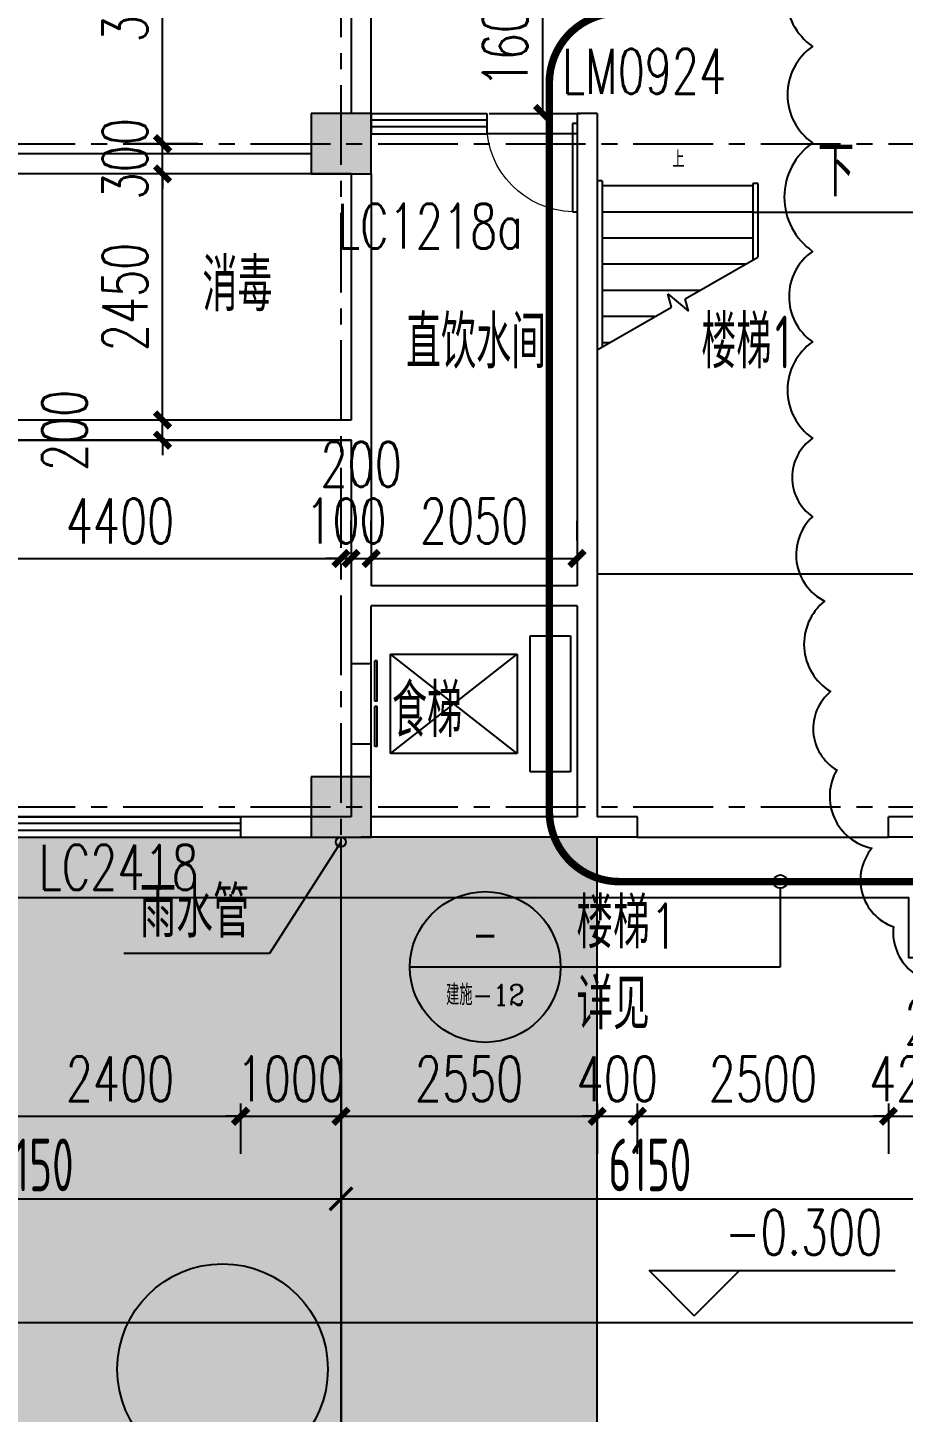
# Model space of a CAD drawing. Header units: millimetres. Extents: x -1048436 to -185795, y -983427 to 400387.
# Drawn here: x -726333 to -717615, y -511119 to -497339 of the extents above; entities that cross this region are included whole.
import ezdxf
from ezdxf.enums import TextEntityAlignment as Align

# ---------------------------------------------------------------- set-up
doc = ezdxf.new("R2010")
doc.units = ezdxf.units.MM
doc.header["$LTSCALE"] = 500
doc.linetypes.add('DASH', pattern=[0.35, 0.25, -0.1])
doc.linetypes.add('一层轴网$0$CENTER', pattern=[50.8, 31.75, -6.35, 6.35, -6.35])
for name, color, linetype in [('A绿-1', 94, 'Continuous'), ('COLUMN', 254, 'Continuous'), ('DIM_IDEN', 3, 'Continuous'), ('DIM_LEAD', 3, 'Continuous'), ('DIM_SYMB', 3, 'Continuous'), ('EVTR', 2, 'Continuous'), ('P-CONS-FENC', 7, 'Continuous'), ('PUB_DIM', 3, 'Continuous'), ('PUB_HATCH', 8, 'Continuous'), ('PUB_TEXT', 7, 'Continuous'), ('STAIR', 2, 'Continuous'), ('WINDOW', 4, 'Continuous'), ('WINDOW_TEXT', 7, 'Continuous'), ('一层轴网$0$建-符号', 150, 'Continuous'), ('一层轴网$0$建-轴线', 1, '一层轴网$0$CENTER'), ('室外道路', 44, 'Continuous'), ('建-墙', 254, 'Continuous'), ('建-屋面-排水沟落水口', 175, 'Continuous'), ('建-文字', 4, 'Continuous'), ('建-符号', 13, 'Continuous'), ('建-符号-箭头', 13, 'Continuous'), ('建-符号-门编号', 13, 'Continuous'), ('建-门扇', 32, 'Continuous'), ('景-平面-绿化填充', 56, 'Continuous'), ('景-软景-乔木', 85, 'Continuous')]:
    doc.layers.add(name, color=color, linetype=linetype)
doc.layers.add('建-非打-01', color=6, linetype='Continuous', plot=False)
doc.styles.add('_TCH_DIM', font='SIMPLEX', dxfattribs={"bigfont": 'GBCBIG'})
doc.styles.add('_TCH_DIM_T3', font='SIMPLEX', dxfattribs={"width": 0.705882, "bigfont": 'GBCBIG'})
doc.styles.add('_TCH_LABEL', font='COMPLEX', dxfattribs={"bigfont": 'GBCBIG'})
doc.styles.add('_TCH_WINDOW', font='SIMPLEX', dxfattribs={"height": 3.5, "bigfont": 'GBCBIG'})
doc.styles.add('XD2008', font='xd-hzs.shx', dxfattribs={"width": 0.7, "bigfont": 'xd-hztxt.shx'})
doc.styles.add('一层轴网$0$XD2008_T3', font='xd-hzs.shx', dxfattribs={"width": 0.7, "bigfont": 'xd-hztxt.shx'})
doc.linetypes.add('FENCELINE2', pattern='A,6.35,-2.54,[132,ltypeshp.shx,S=2.54,R=0,X=-2.54,Y=0],-2.54,25.4', length=36.83)
doc.dimstyles.new('_TCH_ARCH&&150', dxfattribs={"dimtxt": 446.25, "dimasz": 150, "dimexe": 375, "dimexo": 450, "dimgap": 150, "dimtad": 1, "dimdec": 0, "dimzin": 0, "dimdsep": 46, "dimtxsty": '_TCH_DIM_T3', "dimblk": 'ARCHTICK', "dimcen": 0.09, "dimclrt": 7, "dimazin": 2, "dimtfac": 1, "dimtdec": 0, "dimtix": 1, "dimtmove": 2, "dimatfit": 3, "dimldrblk": 'ARCHTICK', "dimfxl": 1, "dimtolj": 1, "dimtzin": 0, "dimarcsym": 0})
doc.dimstyles.new('一层轴网$0$XD100&&150', dxfattribs={"dimtxt": 525, "dimasz": 225, "dimexe": 150, "dimexo": 150, "dimgap": 75, "dimtad": 1, "dimdec": 0, "dimdsep": 46, "dimtxsty": '一层轴网$0$XD2008_T3', "dimblk": '一层轴网$0$_ARCHTICK', "dimcen": 2.5, "dimdle": 150, "dimclrt": 7, "dimaunit": 1, "dimadec": 0, "dimazin": 0, "dimtfac": 1, "dimtdec": 0, "dimtix": 1, "dimtmove": 0, "dimatfit": 3, "dimfxl": 1, "dimtolj": 1, "dimtzin": 0, "dimarcsym": 0})

# ---------------------------------------------------------------- blocks, each defined once
blk = doc.blocks.new('秋枫')
at = {"layer": 'A绿-1', "color": 0}
blk.add_circle((-7, -12), 1048, dxfattribs=at)
blk = doc.blocks.new('fdhgh')
at = {"layer": '景-平面-绿化填充'}
h = blk.add_hatch(dxfattribs=at)
h.set_pattern_fill('GRASS', color=256, scale=500, style=0)
h.set_pattern_definition([(90, (-26937.1, -803185.1), (-997.7955, 997.7955), [264.5807, -1731.0102]), (45, (-26937.1, -803185.1), (-997.7962, 997.7962), [264.5807, -1146.5161]), (135, (-26937.1, -803185.1), (-997.7962, -997.7962), [264.5807, -1146.5161])])
edge = h.paths.add_edge_path()
edge.add_line((-1391918, -533384), (-1391918, -500074))
edge.add_line((-1391918, -500074), (-1392920, -492192))
edge.add_line((-1392920, -492192), (-1460021, -492192))
edge.add_line((-1460021, -492192), (-1460021, -494283))
edge.add_arc((-1458021, -494283), 2000, 180, 270)
edge.add_line((-1458021, -496283), (-1434821, -496283))
edge.add_line((-1434821, -496283), (-1434821, -501283))
edge.add_line((-1434821, -501283), (-1452821, -501283))
edge.add_line((-1452821, -501283), (-1452821, -499283))
edge.add_line((-1452821, -499283), (-1458021, -499283))
edge.add_arc((-1458021, -501283), 2000, 90, 180)
edge.add_line((-1460021, -501283), (-1460021, -502283))
edge.add_line((-1460021, -502283), (-1406458, -502283))
edge.add_line((-1406458, -502283), (-1405476, -509988))
edge.add_line((-1405476, -509988), (-1405271, -509962))
edge.add_arc((-1405406, -508971), 1000, 277.7235, 360)
edge.add_line((-1404406, -508971), (-1404666, -506861))
edge.add_line((-1404666, -506861), (-1395440, -505688))
edge.add_line((-1395440, -505688), (-1393762, -518881))
edge.add_line((-1393762, -518881), (-1399615, -519626))
edge.add_arc((-1399489, -520618), 1000, 97.2475, 187.2475)
edge.add_line((-1400481, -520744), (-1400418, -521240))
edge.add_line((-1400418, -521240), (-1393573, -520369))
edge.add_line((-1393573, -520369), (-1391918, -533384))
edge = h.paths.add_edge_path()
edge.add_line((-1460644, -592730), (-1436235, -592730))
edge.add_line((-1436235, -592730), (-1436235, -590271))
edge.add_line((-1436235, -590271), (-1440973, -590271))
edge.add_line((-1440973, -590271), (-1440973, -582660))
edge.add_line((-1440973, -582660), (-1449771, -582659))
edge.add_line((-1449771, -582659), (-1449771, -583259))
edge.add_line((-1449771, -583259), (-1463873, -583259))
edge.add_line((-1463873, -583259), (-1463873, -584960))
edge.add_line((-1463873, -584960), (-1474580, -584960))
edge.add_line((-1474580, -584960), (-1476321, -583426))
edge.add_line((-1476321, -583426), (-1476321, -574192))
edge.add_line((-1476321, -574192), (-1481371, -574192))
edge.add_line((-1481371, -574192), (-1481371, -577350))
edge.add_arc((-1472371, -577350), 9000, 180, 247.0886)
edge.add_line((-1475875, -585640), (-1464599, -590406))
edge.add_arc((-1467358, -599627), 9626, 45.7713, 73.3481, ccw=False)
at = {"layer": 'P-CONS-FENC', "linetype": 'FENCELINE2', "ltscale": 0.1}
blk.add_lwpolyline([(-1443523, -582660), (-1443523, -592730)], dxfattribs=at)
at = {"layer": '室外道路', "ltscale": 5}
blk.add_line((-1440973, -590271), (-1440973, -582660), dxfattribs=at)
at = {"layer": '景-软景-乔木', "rotation": 359.9453817473567}
blk.add_blockref('秋枫', (-1444694, -587943), dxfattribs=at)
blk = doc.blocks.new('一层轴网$0$_ARCHTICK')
at = {"color": 0, "linetype": 'ByBlock', "const_width": 0.15}
blk.add_lwpolyline([(-0.5, -0.5), (0.5, 0.5)], dxfattribs=at)
blk = doc.blocks.new('*D2901')
at = {"layer": 'Defpoints', "color": 0, "transparency": 16777216}
for p in [(24000, -2500), (30150, -2500), (30150, -3900)]:
    blk.add_point(p, dxfattribs=at)
at = {"layer": '一层轴网$0$建-符号', "color": 0, "lineweight": -2, "transparency": 16777216}
for p, q in [((24000, -2650), (24000, -4050)), ((30150, -2650), (30150, -4050)), ((23850, -3900), (30300, -3900))]:
    blk.add_line(p, q, dxfattribs=at)
at = {"layer": '一层轴网$0$建-符号', "color": 0, "lineweight": -2, "transparency": 16777216, "xscale": 225, "yscale": 225, "zscale": 225, "rotation": 180}
blk.add_blockref('一层轴网$0$_ARCHTICK', (24000, -3900), dxfattribs=at)
at = {"layer": '一层轴网$0$建-符号', "color": 0, "lineweight": -2, "transparency": 16777216, "xscale": 225, "yscale": 225, "zscale": 225}
blk.add_blockref('一层轴网$0$_ARCHTICK', (30150, -3900), dxfattribs=at)
at = {"layer": '一层轴网$0$建-符号', "color": 7, "transparency": 16777216, "insert": (27075, -3562.5), "char_height": 525, "attachment_point": 5, "style": '一层轴网$0$XD2008_T3'}
blk.add_mtext('\\A1;6150', dxfattribs=at)
blk = doc.blocks.new('*D2902')
at = {"layer": 'Defpoints', "color": 0, "transparency": 16777216}
for p in [(30150, -2500), (36300, -2500), (36300, -3900)]:
    blk.add_point(p, dxfattribs=at)
at = {"layer": '一层轴网$0$建-符号', "color": 0, "lineweight": -2, "transparency": 16777216}
for p, q in [((30150, -2650), (30150, -4050)), ((36300, -2650), (36300, -4050)), ((30000, -3900), (36450, -3900))]:
    blk.add_line(p, q, dxfattribs=at)
at = {"layer": '一层轴网$0$建-符号', "color": 0, "lineweight": -2, "transparency": 16777216, "xscale": 225, "yscale": 225, "zscale": 225, "rotation": 180}
blk.add_blockref('一层轴网$0$_ARCHTICK', (30150, -3900), dxfattribs=at)
at = {"layer": '一层轴网$0$建-符号', "color": 0, "lineweight": -2, "transparency": 16777216, "xscale": 225, "yscale": 225, "zscale": 225}
blk.add_blockref('一层轴网$0$_ARCHTICK', (36300, -3900), dxfattribs=at)
at = {"layer": '一层轴网$0$建-符号', "color": 7, "transparency": 16777216, "insert": (33225, -3562.5), "char_height": 525, "attachment_point": 5, "style": '一层轴网$0$XD2008_T3'}
blk.add_mtext('\\A1;6150', dxfattribs=at)
blk = doc.blocks.new('*D2910')
at = {"layer": 'Defpoints', "color": 0, "transparency": 16777216}
for p in [(0, -4275), (74610, -4275), (74610, -5130)]:
    blk.add_point(p, dxfattribs=at)
at = {"layer": '一层轴网$0$建-符号', "color": 0, "lineweight": -2, "transparency": 16777216}
for p, q in [((0, -4425), (0, -5280)), ((74610, -4425), (74610, -5280)), ((-150, -5130), (74760, -5130))]:
    blk.add_line(p, q, dxfattribs=at)
at = {"layer": '一层轴网$0$建-符号', "color": 0, "lineweight": -2, "transparency": 16777216, "xscale": 225, "yscale": 225, "zscale": 225, "rotation": 180}
blk.add_blockref('一层轴网$0$_ARCHTICK', (0, -5130), dxfattribs=at)
at = {"layer": '一层轴网$0$建-符号', "color": 0, "lineweight": -2, "transparency": 16777216, "xscale": 225, "yscale": 225, "zscale": 225}
blk.add_blockref('一层轴网$0$_ARCHTICK', (74610, -5130), dxfattribs=at)
at = {"layer": '一层轴网$0$建-符号', "color": 7, "transparency": 16777216, "insert": (37305, -4793), "char_height": 525, "attachment_point": 5, "style": '一层轴网$0$XD2008_T3'}
blk.add_mtext('\\A1;74610', dxfattribs=at)
blk = doc.blocks.new('A$C06EE1D4D')
at = {"layer": 'DIM_LEAD'}
for p, q in [((98605, 35075), (97895, 33967)), ((97895, 33967), (96445, 33967))]:
    blk.add_line(p, q, dxfattribs=at)
at = {"layer": '建-屋面-排水沟落水口'}
blk.add_circle((98605, 35075), 50, dxfattribs=at)
at = {"layer": 'PUB_TEXT', "style": '_TCH_DIM'}
blk.add_text('雨水管', height=506.4, dxfattribs=at).set_placement((96602, 34125))
blk = doc.blocks.new('_ArchTick')
at = {"color": 0, "linetype": 'ByBlock', "const_width": 0.4}
blk.add_lwpolyline([(-0.5, -0.5), (0.5, 0.5)], dxfattribs=at)
blk = doc.blocks.new('*D1812')
at = {"layer": 'Defpoints', "color": 0, "transparency": 16777216}
for p in [(-723213, -502622), (-727613, -502894), (-723213, -502894)]:
    blk.add_point(p, dxfattribs=at)
at = {"layer": 'PUB_DIM', "color": 0, "lineweight": -2, "transparency": 16777216}
for p, q in [((-727613, -502444), (-727613, -502247)), ((-723213, -502444), (-723213, -502247)), ((-727613, -502622), (-723213, -502622))]:
    blk.add_line(p, q, dxfattribs=at)
at = {"layer": 'PUB_DIM', "color": 0, "lineweight": -2, "transparency": 16777216, "xscale": 150, "yscale": 150, "zscale": 150, "rotation": 180}
blk.add_blockref('_ArchTick', (-727613, -502622), dxfattribs=at)
at = {"layer": 'PUB_DIM', "color": 0, "lineweight": -2, "transparency": 16777216, "xscale": 150, "yscale": 150, "zscale": 150}
blk.add_blockref('_ArchTick', (-723213, -502622), dxfattribs=at)
at = {"layer": 'PUB_DIM', "color": 7, "transparency": 16777216, "insert": (-725413, -502249), "char_height": 446.2, "attachment_point": 5, "style": '_TCH_DIM_T3'}
blk.add_mtext('\\A1;4400', dxfattribs=at)
blk = doc.blocks.new('*D1813')
at = {"layer": 'Defpoints', "color": 0, "transparency": 16777216}
for p in [(-723113, -502622), (-723213, -502894), (-723113, -502894)]:
    blk.add_point(p, dxfattribs=at)
at = {"layer": 'PUB_DIM', "color": 0, "lineweight": -2, "transparency": 16777216}
for p, q in [((-723213, -502444), (-723213, -502247)), ((-723113, -502444), (-723113, -502247)), ((-723213, -502622), (-723363, -502622)), ((-723213, -502622), (-723113, -502622)), ((-723113, -502622), (-722963, -502622))]:
    blk.add_line(p, q, dxfattribs=at)
at = {"layer": 'PUB_DIM', "color": 0, "lineweight": -2, "transparency": 16777216, "xscale": 150, "yscale": 150, "zscale": 150}
blk.add_blockref('_ArchTick', (-723213, -502622), dxfattribs=at)
at = {"layer": 'PUB_DIM', "color": 0, "lineweight": -2, "transparency": 16777216, "xscale": 150, "yscale": 150, "zscale": 150, "rotation": 180}
blk.add_blockref('_ArchTick', (-723113, -502622), dxfattribs=at)
at = {"layer": 'PUB_DIM', "color": 7, "transparency": 16777216, "insert": (-723163, -502249), "char_height": 446.2, "attachment_point": 5, "style": '_TCH_DIM_T3'}
blk.add_mtext('\\A1;100', dxfattribs=at)
blk = doc.blocks.new('*D1814')
at = {"layer": 'Defpoints', "color": 0, "transparency": 16777216}
for p in [(-722913, -502622), (-723113, -502894), (-722913, -502894)]:
    blk.add_point(p, dxfattribs=at)
at = {"layer": 'PUB_DIM', "color": 0, "lineweight": -2, "transparency": 16777216}
for p, q in [((-723113, -502444), (-723113, -502247)), ((-722913, -502444), (-722913, -502247)), ((-723113, -502622), (-723263, -502622)), ((-723113, -502622), (-722913, -502622)), ((-722913, -502622), (-722763, -502622))]:
    blk.add_line(p, q, dxfattribs=at)
at = {"layer": 'PUB_DIM', "color": 0, "lineweight": -2, "transparency": 16777216, "xscale": 150, "yscale": 150, "zscale": 150}
blk.add_blockref('_ArchTick', (-723113, -502622), dxfattribs=at)
at = {"layer": 'PUB_DIM', "color": 0, "lineweight": -2, "transparency": 16777216, "xscale": 150, "yscale": 150, "zscale": 150, "rotation": 180}
blk.add_blockref('_ArchTick', (-722913, -502622), dxfattribs=at)
at = {"layer": 'PUB_DIM', "color": 7, "transparency": 16777216, "insert": (-723013, -501684), "char_height": 446.2, "attachment_point": 5, "style": '_TCH_DIM_T3'}
blk.add_mtext('\\A1;200', dxfattribs=at)
blk = doc.blocks.new('*D1815')
at = {"layer": 'Defpoints', "color": 0, "transparency": 16777216}
for p in [(-720863, -502622), (-722913, -502894), (-720863, -502894)]:
    blk.add_point(p, dxfattribs=at)
at = {"layer": 'PUB_DIM', "color": 0, "lineweight": -2, "transparency": 16777216}
for p, q in [((-722913, -502444), (-722913, -502247)), ((-720863, -502444), (-720863, -502247)), ((-722913, -502622), (-720863, -502622))]:
    blk.add_line(p, q, dxfattribs=at)
at = {"layer": 'PUB_DIM', "color": 0, "lineweight": -2, "transparency": 16777216, "xscale": 150, "yscale": 150, "zscale": 150, "rotation": 180}
blk.add_blockref('_ArchTick', (-722913, -502622), dxfattribs=at)
at = {"layer": 'PUB_DIM', "color": 0, "lineweight": -2, "transparency": 16777216, "xscale": 150, "yscale": 150, "zscale": 150}
blk.add_blockref('_ArchTick', (-720863, -502622), dxfattribs=at)
at = {"layer": 'PUB_DIM', "color": 7, "transparency": 16777216, "insert": (-721888, -502249), "char_height": 446.2, "attachment_point": 5, "style": '_TCH_DIM_T3'}
blk.add_mtext('\\A1;2050', dxfattribs=at)
blk = doc.blocks.new('*D1833')
at = {"layer": 'Defpoints', "color": 0, "transparency": 16777216}
for p in [(-722189, -496594), (-721205, -496594), (-722189, -498194)]:
    blk.add_point(p, dxfattribs=at)
at = {"layer": 'PUB_DIM', "color": 0, "lineweight": -2, "transparency": 16777216}
for p, q in [((-721739, -496594), (-720830, -496594)), ((-721205, -498194), (-721205, -496594)), ((-721739, -498194), (-720830, -498194))]:
    blk.add_line(p, q, dxfattribs=at)
at = {"layer": 'PUB_DIM', "color": 0, "lineweight": -2, "transparency": 16777216, "xscale": 150, "yscale": 150, "zscale": 150}
for p, rotation in [((-721205, -496594), 90), ((-721205, -498194), 270)]:
    blk.add_blockref('_ArchTick', p, dxfattribs=dict(at, rotation=rotation))
at = {"layer": 'PUB_DIM', "color": 7, "transparency": 16777216, "insert": (-721578, -497394), "char_height": 446.2, "attachment_point": 5, "rotation": 90, "style": '_TCH_DIM_T3'}
blk.add_mtext('\\A1;1600', dxfattribs=at)
blk = doc.blocks.new('*D1870')
at = {"layer": 'Defpoints', "color": 0, "transparency": 16777216}
for p in [(-724990, -495394), (-724186, -495394), (-724186, -498494)]:
    blk.add_point(p, dxfattribs=at)
at = {"layer": 'PUB_DIM', "color": 0, "lineweight": -2, "transparency": 16777216}
for p, q in [((-724636, -495394), (-725365, -495394)), ((-724990, -498494), (-724990, -495394)), ((-724636, -498494), (-725365, -498494))]:
    blk.add_line(p, q, dxfattribs=at)
at = {"layer": 'PUB_DIM', "color": 0, "lineweight": -2, "transparency": 16777216, "xscale": 150, "yscale": 150, "zscale": 150}
for p, rotation in [((-724990, -495394), 90), ((-724990, -498494), 270)]:
    blk.add_blockref('_ArchTick', p, dxfattribs=dict(at, rotation=rotation))
at = {"layer": 'PUB_DIM', "color": 7, "transparency": 16777216, "insert": (-725364, -496944), "char_height": 446.2, "attachment_point": 5, "rotation": 90, "style": '_TCH_DIM_T3'}
blk.add_mtext('\\A1;3100', dxfattribs=at)
blk = doc.blocks.new('*D1871')
at = {"layer": 'Defpoints', "color": 0, "transparency": 16777216}
for p in [(-724990, -498494), (-724186, -498494), (-724186, -498794)]:
    blk.add_point(p, dxfattribs=at)
at = {"layer": 'PUB_DIM', "color": 0, "lineweight": -2, "transparency": 16777216}
for p, q in [((-724990, -498494), (-724990, -498344)), ((-724636, -498494), (-725365, -498494)), ((-724990, -498794), (-724990, -498494)), ((-724636, -498794), (-725365, -498794)), ((-724990, -498794), (-724990, -498944))]:
    blk.add_line(p, q, dxfattribs=at)
at = {"layer": 'PUB_DIM', "color": 0, "lineweight": -2, "transparency": 16777216, "xscale": 150, "yscale": 150, "zscale": 150}
for p, rotation in [((-724990, -498494), 270), ((-724990, -498794), 90)]:
    blk.add_blockref('_ArchTick', p, dxfattribs=dict(at, rotation=rotation))
at = {"layer": 'PUB_DIM', "color": 7, "transparency": 16777216, "insert": (-725364, -498644), "char_height": 446.2, "attachment_point": 5, "rotation": 90, "style": '_TCH_DIM_T3'}
blk.add_mtext('\\A1;300', dxfattribs=at)
blk = doc.blocks.new('*D1872')
at = {"layer": 'Defpoints', "color": 0, "transparency": 16777216}
for p in [(-724990, -498794), (-724186, -498794), (-724186, -501244)]:
    blk.add_point(p, dxfattribs=at)
at = {"layer": 'PUB_DIM', "color": 0, "lineweight": -2, "transparency": 16777216}
for p, q in [((-724636, -498794), (-725365, -498794)), ((-724990, -501244), (-724990, -498794)), ((-724636, -501244), (-725365, -501244))]:
    blk.add_line(p, q, dxfattribs=at)
at = {"layer": 'PUB_DIM', "color": 0, "lineweight": -2, "transparency": 16777216, "xscale": 150, "yscale": 150, "zscale": 150}
for p, rotation in [((-724990, -498794), 90), ((-724990, -501244), 270)]:
    blk.add_blockref('_ArchTick', p, dxfattribs=dict(at, rotation=rotation))
at = {"layer": 'PUB_DIM', "color": 7, "transparency": 16777216, "insert": (-725364, -500019), "char_height": 446.2, "attachment_point": 5, "rotation": 90, "style": '_TCH_DIM_T3'}
blk.add_mtext('\\A1;2450', dxfattribs=at)
blk = doc.blocks.new('*D1873')
at = {"layer": 'Defpoints', "color": 0, "transparency": 16777216}
for p in [(-724990, -501244), (-724186, -501244), (-724186, -501444)]:
    blk.add_point(p, dxfattribs=at)
at = {"layer": 'PUB_DIM', "color": 0, "lineweight": -2, "transparency": 16777216}
for p, q in [((-724990, -501244), (-724990, -501094)), ((-724636, -501244), (-725365, -501244)), ((-724990, -501444), (-724990, -501244)), ((-724636, -501444), (-725365, -501444)), ((-724990, -501444), (-724990, -501594))]:
    blk.add_line(p, q, dxfattribs=at)
at = {"layer": 'PUB_DIM', "color": 0, "lineweight": -2, "transparency": 16777216, "xscale": 150, "yscale": 150, "zscale": 150}
for p, rotation in [((-724990, -501244), 270), ((-724990, -501444), 90)]:
    blk.add_blockref('_ArchTick', p, dxfattribs=dict(at, rotation=rotation))
at = {"layer": 'PUB_DIM', "color": 7, "transparency": 16777216, "insert": (-725966, -501346), "char_height": 446.2, "attachment_point": 5, "rotation": 90, "style": '_TCH_DIM_T3'}
blk.add_mtext('\\A1;200', dxfattribs=at)
blk = doc.blocks.new('*D2746')
at = {"layer": 'Defpoints', "color": 0, "transparency": 16777216}
for p in [(-726613, -507594), (-724213, -507594), (-724213, -508173)]:
    blk.add_point(p, dxfattribs=at)
at = {"layer": 'PUB_DIM', "color": 0, "lineweight": -2, "transparency": 16777216}
for p, q in [((-726613, -508044), (-726613, -508548)), ((-724213, -508044), (-724213, -508548)), ((-726613, -508173), (-724213, -508173))]:
    blk.add_line(p, q, dxfattribs=at)
at = {"layer": 'PUB_DIM', "color": 0, "lineweight": -2, "transparency": 16777216, "xscale": 150, "yscale": 150, "zscale": 150, "rotation": 180}
blk.add_blockref('_ArchTick', (-726613, -508173), dxfattribs=at)
at = {"layer": 'PUB_DIM', "color": 0, "lineweight": -2, "transparency": 16777216, "xscale": 150, "yscale": 150, "zscale": 150}
blk.add_blockref('_ArchTick', (-724213, -508173), dxfattribs=at)
at = {"layer": 'PUB_DIM', "color": 7, "transparency": 16777216, "insert": (-725413, -507800), "char_height": 446.2, "attachment_point": 5, "style": '_TCH_DIM_T3'}
blk.add_mtext('\\A1;2400', dxfattribs=at)
blk = doc.blocks.new('*D2747')
at = {"layer": 'Defpoints', "color": 0, "transparency": 16777216}
for p in [(-724213, -507594), (-723213, -507594), (-723213, -508173)]:
    blk.add_point(p, dxfattribs=at)
at = {"layer": 'PUB_DIM', "color": 0, "lineweight": -2, "transparency": 16777216}
for p, q in [((-724213, -508044), (-724213, -508548)), ((-723213, -508044), (-723213, -508548)), ((-724213, -508173), (-724363, -508173)), ((-724213, -508173), (-723213, -508173)), ((-723213, -508173), (-723063, -508173))]:
    blk.add_line(p, q, dxfattribs=at)
at = {"layer": 'PUB_DIM', "color": 0, "lineweight": -2, "transparency": 16777216, "xscale": 150, "yscale": 150, "zscale": 150}
blk.add_blockref('_ArchTick', (-724213, -508173), dxfattribs=at)
at = {"layer": 'PUB_DIM', "color": 0, "lineweight": -2, "transparency": 16777216, "xscale": 150, "yscale": 150, "zscale": 150, "rotation": 180}
blk.add_blockref('_ArchTick', (-723213, -508173), dxfattribs=at)
at = {"layer": 'PUB_DIM', "color": 7, "transparency": 16777216, "insert": (-723713, -507800), "char_height": 446.2, "attachment_point": 5, "style": '_TCH_DIM_T3'}
blk.add_mtext('\\A1;1000', dxfattribs=at)
blk = doc.blocks.new('*D2748')
at = {"layer": 'Defpoints', "color": 0, "transparency": 16777216}
for p in [(-723213, -507594), (-720663, -507594), (-720663, -508173)]:
    blk.add_point(p, dxfattribs=at)
at = {"layer": 'PUB_DIM', "color": 0, "lineweight": -2, "transparency": 16777216}
for p, q in [((-723213, -508044), (-723213, -508548)), ((-720663, -508044), (-720663, -508548)), ((-723213, -508173), (-720663, -508173))]:
    blk.add_line(p, q, dxfattribs=at)
at = {"layer": 'PUB_DIM', "color": 0, "lineweight": -2, "transparency": 16777216, "xscale": 150, "yscale": 150, "zscale": 150, "rotation": 180}
blk.add_blockref('_ArchTick', (-723213, -508173), dxfattribs=at)
at = {"layer": 'PUB_DIM', "color": 0, "lineweight": -2, "transparency": 16777216, "xscale": 150, "yscale": 150, "zscale": 150}
blk.add_blockref('_ArchTick', (-720663, -508173), dxfattribs=at)
at = {"layer": 'PUB_DIM', "color": 7, "transparency": 16777216, "insert": (-721938, -507800), "char_height": 446.2, "attachment_point": 5, "style": '_TCH_DIM_T3'}
blk.add_mtext('\\A1;2550', dxfattribs=at)
blk = doc.blocks.new('*D2749')
at = {"layer": 'Defpoints', "color": 0, "transparency": 16777216}
for p in [(-720663, -507594), (-720263, -507594), (-720263, -508173)]:
    blk.add_point(p, dxfattribs=at)
at = {"layer": 'PUB_DIM', "color": 0, "lineweight": -2, "transparency": 16777216}
for p, q in [((-720663, -508044), (-720663, -508548)), ((-720263, -508044), (-720263, -508548)), ((-720663, -508173), (-720813, -508173)), ((-720663, -508173), (-720263, -508173)), ((-720263, -508173), (-720113, -508173))]:
    blk.add_line(p, q, dxfattribs=at)
at = {"layer": 'PUB_DIM', "color": 0, "lineweight": -2, "transparency": 16777216, "xscale": 150, "yscale": 150, "zscale": 150}
blk.add_blockref('_ArchTick', (-720663, -508173), dxfattribs=at)
at = {"layer": 'PUB_DIM', "color": 0, "lineweight": -2, "transparency": 16777216, "xscale": 150, "yscale": 150, "zscale": 150, "rotation": 180}
blk.add_blockref('_ArchTick', (-720263, -508173), dxfattribs=at)
at = {"layer": 'PUB_DIM', "color": 7, "transparency": 16777216, "insert": (-720463, -507800), "char_height": 446.2, "attachment_point": 5, "style": '_TCH_DIM_T3'}
blk.add_mtext('\\A1;400', dxfattribs=at)
blk = doc.blocks.new('*D2750')
at = {"layer": 'Defpoints', "color": 0, "transparency": 16777216}
for p in [(-720263, -507594), (-717763, -507594), (-717763, -508173)]:
    blk.add_point(p, dxfattribs=at)
at = {"layer": 'PUB_DIM', "color": 0, "lineweight": -2, "transparency": 16777216}
for p, q in [((-720263, -508044), (-720263, -508548)), ((-717763, -508044), (-717763, -508548)), ((-720263, -508173), (-717763, -508173))]:
    blk.add_line(p, q, dxfattribs=at)
at = {"layer": 'PUB_DIM', "color": 0, "lineweight": -2, "transparency": 16777216, "xscale": 150, "yscale": 150, "zscale": 150, "rotation": 180}
blk.add_blockref('_ArchTick', (-720263, -508173), dxfattribs=at)
at = {"layer": 'PUB_DIM', "color": 0, "lineweight": -2, "transparency": 16777216, "xscale": 150, "yscale": 150, "zscale": 150}
blk.add_blockref('_ArchTick', (-717763, -508173), dxfattribs=at)
at = {"layer": 'PUB_DIM', "color": 7, "transparency": 16777216, "insert": (-719013, -507800), "char_height": 446.2, "attachment_point": 5, "style": '_TCH_DIM_T3'}
blk.add_mtext('\\A1;2500', dxfattribs=at)
blk = doc.blocks.new('*D2751')
at = {"layer": 'Defpoints', "color": 0, "transparency": 16777216}
for p in [(-717763, -507594), (-717338, -507594), (-717338, -508173)]:
    blk.add_point(p, dxfattribs=at)
at = {"layer": 'PUB_DIM', "color": 0, "lineweight": -2, "transparency": 16777216}
for p, q in [((-717763, -508044), (-717763, -508548)), ((-717338, -508044), (-717338, -508548)), ((-717763, -508173), (-717913, -508173)), ((-717763, -508173), (-717338, -508173)), ((-717338, -508173), (-717188, -508173))]:
    blk.add_line(p, q, dxfattribs=at)
at = {"layer": 'PUB_DIM', "color": 0, "lineweight": -2, "transparency": 16777216, "xscale": 150, "yscale": 150, "zscale": 150}
blk.add_blockref('_ArchTick', (-717763, -508173), dxfattribs=at)
at = {"layer": 'PUB_DIM', "color": 0, "lineweight": -2, "transparency": 16777216, "xscale": 150, "yscale": 150, "zscale": 150, "rotation": 180}
blk.add_blockref('_ArchTick', (-717338, -508173), dxfattribs=at)
at = {"layer": 'PUB_DIM', "color": 7, "transparency": 16777216, "insert": (-717550, -507800), "char_height": 446.2, "attachment_point": 5, "style": '_TCH_DIM_T3'}
blk.add_mtext('\\A1;425', dxfattribs=at)
blk = doc.blocks.new('*D2752')
at = {"layer": 'Defpoints', "color": 0, "transparency": 16777216}
for p in [(-717338, -507594), (-717063, -507594), (-717063, -508173)]:
    blk.add_point(p, dxfattribs=at)
at = {"layer": 'PUB_DIM', "color": 0, "lineweight": -2, "transparency": 16777216}
for p, q in [((-717338, -508044), (-717338, -508548)), ((-717063, -508044), (-717063, -508548)), ((-717338, -508173), (-717488, -508173)), ((-717338, -508173), (-717063, -508173)), ((-717063, -508173), (-716913, -508173))]:
    blk.add_line(p, q, dxfattribs=at)
at = {"layer": 'PUB_DIM', "color": 0, "lineweight": -2, "transparency": 16777216, "xscale": 150, "yscale": 150, "zscale": 150}
blk.add_blockref('_ArchTick', (-717338, -508173), dxfattribs=at)
at = {"layer": 'PUB_DIM', "color": 0, "lineweight": -2, "transparency": 16777216, "xscale": 150, "yscale": 150, "zscale": 150, "rotation": 180}
blk.add_blockref('_ArchTick', (-717063, -508173), dxfattribs=at)
at = {"layer": 'PUB_DIM', "color": 7, "transparency": 16777216, "insert": (-717200, -507235), "char_height": 446.2, "attachment_point": 5, "style": '_TCH_DIM_T3'}
blk.add_mtext('\\A1;275', dxfattribs=at)
blk = doc.blocks.new('$DorLib2D$00000001')
for p, q in [((0.45, 0.975), (0.5, 0.975)), ((0.45, 0), (0.45, 0.975)), ((0.5, 0), (0.5, 0.975)), ((0.5, 0), (0.45, 0))]:
    blk.add_line(p, q)
at = {"lineweight": 13}
blk.add_arc((0.475, 0), 0.975, 91.4693, 180, dxfattribs=at)
blk = doc.blocks.new('$TCHSYS$WIN2D')
for p, q in [((-0.5, 0.5), (0.5, 0.5)), ((-0.5, 0.5), (-0.5, -0.5)), ((0.5, 0.5), (0.5, -0.5)), ((0.5, 0.1667), (-0.5, 0.1667)), ((0.5, -0.1667), (-0.5, -0.1667)), ((-0.5, -0.5), (0.5, -0.5))]:
    blk.add_line(p, q)
blk = doc.blocks.new('$DORLIB2D$00000127')
at = {"color": 0}
for points in [[(-0.533, 0.795), (-0.533, 0.69)], [(-0.033, 0.795), (-0.533, 0.795)], [(-0.033, 0.69), (-0.533, 0.69)], [(-0.033, 0.795), (-0.033, 0.69)], [(0.533, 0.795), (0.033, 0.795)], [(0.033, 0.795), (0.033, 0.69)], [(0.533, 0.69), (0.033, 0.69)], [(0.533, 0.795), (0.533, 0.69)], [(0.5, 0.5), (-0.5, 0.5)]]:
    blk.add_lwpolyline(points, dxfattribs=at)
blk = doc.blocks.new('一层轴网')
at = {"layer": '一层轴网$0$建-符号'}
blk.add_line((30150, -2500), (30150, -6670), dxfattribs=at)
at = {"layer": '一层轴网$0$建-轴线', "ltscale": 0.05}
for p, q in [((-2500, 6600), (77110, 6600)), ((-2500, 0), (77110, 0))]:
    blk.add_line(p, q, dxfattribs=at)
blk.add_lwpolyline([(30150, -2500), (30150, 29500)], dxfattribs=at)
at = {"layer": '一层轴网$0$建-符号'}
for p1, p2, distance, picture, middle in [((24000, -2500), (30150, -2500), -1400, '*D2901', (27075, -3562.5)), ((30150, -2500), (36300, -2500), -1400, '*D2902', (33225, -3562.5)), ((0, -4275), (74610, -4275), -855, '*D2910', (37305, -4792.5))]:
    dim = blk.add_aligned_dim(p1=p1, p2=p2, distance=distance, dimstyle='一层轴网$0$XD100&&150', dxfattribs=at)
    dim.commit()
    dim.dimension.update_dxf_attribs({"geometry": picture, "text_midpoint": middle})

msp = doc.modelspace()

# ---------------------------------------------------------------- hatches: boundary and pattern name
at = {"layer": 'PUB_HATCH'}
for points in [[(-723511.4, -498193.8), (-723511.4, -498793.8), (-722911.4, -498793.8), (-722911.4, -498193.8)], [(-723511.4, -504793.8), (-723511.4, -505393.8), (-722911.4, -505393.8), (-722911.4, -504793.8)]]:
    msp.add_hatch(color=256, dxfattribs=at).paths.add_polyline_path(points)

# ---------------------------------------------------------------- linework, layer by layer
for p, q in [((-719112.7, -499174), (-717362.7, -499174)), ((-720662.7, -502774), (-717362.7, -502774)), ((-720262.7, -505394), (-717762.7, -505394))]:
    msp.add_line(p, q)
at = {"layer": 'COLUMN'}
for p, q in [((-723511.4, -498193.8), (-723511.4, -498793.8)), ((-722911.4, -498193.8), (-723511.4, -498193.8)), ((-722911.4, -498793.8), (-722911.4, -498193.8)), ((-723511.4, -498793.8), (-722911.4, -498793.8)), ((-723511.4, -504793.8), (-723511.4, -505393.8)), ((-722911.4, -504793.8), (-723511.4, -504793.8)), ((-722911.4, -505393.8), (-722911.4, -504793.8)), ((-723511.4, -505393.8), (-722911.4, -505393.8))]:
    msp.add_line(p, q, dxfattribs=at)
at = {"layer": 'DIM_IDEN'}
for p, q in [((-718839.1, -505904), (-718839.1, -506687.2)), ((-721026.9, -506687.2), (-722526.9, -506687.2)), ((-718839.1, -506687.2), (-721026.9, -506687.2))]:
    msp.add_line(p, q, dxfattribs=at)
for centre, radius in [((-718839.1, -505837.7), 66.2), ((-721776.9, -506687.2), 750)]:
    msp.add_circle(centre, radius, dxfattribs=at)
at = {"layer": 'DIM_SYMB'}
for points in [[(-719862.7, -498784, 0, 0, 0), (-719862.7, -499804, 40, 0, 0), (-719862.7, -499954, 0, 0, 0)], [(-718323.9, -499174, 0, 0, 0), (-718323.9, -502324, 120, 0, 0), (-718323.9, -502774, 0, 0, 0)]]:
    msp.add_lwpolyline(points, format="xyseb", dxfattribs=at)
at = {"layer": 'EVTR'}
for p, q in [((-721330.7, -504743.5), (-721330.7, -503392.3)), ((-721330.7, -503392.3), (-720927, -503392.3)), ((-720927, -503392.3), (-720927, -504743.5)), ((-722719.3, -504562.9), (-722719.3, -503572.9)), ((-722719.3, -503572.9), (-721459.3, -503572.9)), ((-721459.3, -504562.9), (-722719.3, -503572.9)), ((-722719.3, -504562.9), (-721459.3, -503572.9)), ((-721459.3, -503572.9), (-721459.3, -504562.9)), ((-721459.3, -504562.9), (-722719.3, -504562.9)), ((-720927, -504743.5), (-721330.7, -504743.5))]:
    msp.add_line(p, q, dxfattribs=at)
at = {"layer": 'STAIR'}
for p, q in [((-720662.7, -498864), (-720662.7, -500545.9)), ((-720612.7, -498864), (-720662.7, -498864)), ((-720662.7, -498914), (-720662.7, -500545.9)), ((-720612.7, -498864), (-720612.7, -500517)), ((-719112.7, -498914), (-720612.7, -498914)), ((-719112.7, -498889), (-719112.7, -499651)), ((-719062.7, -498889), (-719112.7, -498889)), ((-719062.7, -498889), (-719062.7, -499622.1)), ((-719062.7, -498914), (-719062.7, -499622.1)), ((-719112.7, -499174), (-720612.7, -499174)), ((-719112.7, -499434), (-720612.7, -499434)), ((-719784.9, -500039.1), (-719062.7, -499622.1)), ((-719187.2, -499694), (-720612.7, -499694)), ((-719637.5, -499954), (-720612.7, -499954)), ((-719923.2, -500118.9), (-719958.1, -499988.5)), ((-719958.1, -499988.5), (-719752.1, -500161.4)), ((-719752.1, -500161.4), (-719784.9, -500039.1)), ((-720662.7, -500545.9), (-719923.2, -500118.9)), ((-720087.8, -500214), (-720612.7, -500214)), ((-720538.2, -500474), (-720612.7, -500474))]:
    msp.add_line(p, q, dxfattribs=at)
at = {"layer": '建-墙'}
for p, q in [((-723112.7, -496594), (-723112.7, -498193.8)), ((-722912.7, -498193.8), (-722912.7, -496594)), ((-720662.7, -498194), (-720862.7, -498194)), ((-720862.7, -498194), (-720862.7, -498394)), ((-720662.7, -498194), (-720662.7, -502994)), ((-723012.7, -498294), (-723012.7, -498294)), ((-720862.7, -498394), (-720862.7, -502894)), ((-723012.7, -498494), (-723012.7, -498494)), ((-723511.4, -498594), (-727712.7, -498594)), ((-723112.7, -498794), (-727612.7, -498794)), ((-723112.7, -498794), (-723112.7, -501244)), ((-723012.7, -498694), (-723012.7, -498694)), ((-722912.7, -498793.8), (-722912.7, -501344)), ((-723112.7, -501244), (-727612.7, -501244)), ((-723112.7, -501444), (-727812.7, -501444)), ((-723112.7, -501444), (-723112.7, -502994)), ((-722912.7, -501344), (-722912.7, -502894)), ((-720862.7, -502894), (-722912.7, -502894)), ((-723112.7, -502994), (-723112.7, -503667.9)), ((-722912.7, -503667.9), (-722912.7, -503094)), ((-720862.7, -503094), (-722912.7, -503094)), ((-720862.7, -503094), (-720862.7, -505194)), ((-720662.7, -502994), (-720662.7, -505194)), ((-723112.7, -503667.9), (-722912.7, -503667.9)), ((-722912.7, -504467.9), (-723112.7, -504467.9)), ((-723112.7, -504467.9), (-723112.7, -504793.8)), ((-722912.7, -504793.8), (-722912.7, -504467.9)), ((-723511.4, -505194), (-724212.7, -505194)), ((-724212.7, -505194), (-724212.7, -505394)), ((-720862.7, -505194), (-722911.4, -505194)), ((-720262.7, -505194), (-720662.7, -505194)), ((-720262.7, -505394), (-720262.7, -505194)), ((-717362.7, -505194), (-717762.7, -505194)), ((-717762.7, -505394), (-717762.7, -505194)), ((-724212.7, -505394), (-723012.7, -505394)), ((-720762.7, -505394), (-723012.7, -505394)), ((-720262.7, -505394), (-720762.7, -505394)), ((-717337.7, -505394), (-717762.7, -505394))]:
    msp.add_line(p, q, dxfattribs=at)
at = {"layer": '建-屋面-排水沟落水口'}
msp.add_lwpolyline([(-744762.7, -505994), (-717562.7, -505994), (-717562.7, -506594), (-710412.7, -506594), (-710412.7, -505994), (-705262.8, -505994), (-705262.8, -506594), (-694812.7, -506594), (-694812.7, -505994), (-690112.7, -505994), (-690112.7, -506594), (-679262.7, -506594), (-679262.7, -506044), (-679262.7, -491594)], dxfattribs=at)
at = {"layer": '建-符号'}
for p, q in [((-719695.8, -510159), (-720145.8, -509709)), ((-720145.8, -509709), (-717694.8, -509709)), ((-719695.8, -510159), (-719245.8, -509709))]:
    msp.add_line(p, q, dxfattribs=at)
at = {"layer": '建-符号-箭头', "linetype": 'DASH', "ltscale": 2, "const_width": 75}
msp.add_lwpolyline([(-721139.3, -497889.6, -0.4142136), (-720439.3, -497189.6), (-717238.9, -497189.6, -0.4142136), (-716538.9, -497889.6), (-716538.9, -505137.7, -0.4142136), (-717238.9, -505837.7), (-720439.3, -505837.7, -0.4142136), (-721139.3, -505137.7)], format="xyb", close=True, dxfattribs=at)
at = {"layer": '建-门扇'}
msp.add_line((-720862.7, -498394), (-721762.7, -498394), dxfattribs=at)
at = {"layer": '建-非打-01'}
msp.add_lwpolyline([(-723112.7, -505194), (-750262.7, -505194), (-750262.7, -500794), (-747062.7, -500794), (-747062.7, -488694), (-744962.7, -488694), (-744962.7, -487794), (-731862.7, -487794), (-731862.7, -488694), (-729762.7, -488694), (-729762.7, -498794), (-727812.7, -498794), (-727812.7, -501444), (-723112.7, -501444), (-723112.7, -505194)], dxfattribs=at)
msp.add_lwpolyline([(-718518.1, -496505.2, 0.5205671), (-718518.1, -497525.3, 0.5205671), (-718518.1, -497525.3, 0.5205671), (-718518.1, -498485.4, 0.5205671), (-718518.1, -498485.4, 0.5205671), (-718518.1, -499565.5, 0.5205671), (-718518.1, -499565.5, 0.5205671), (-718518.1, -500465.6, 0.5205671), (-718518.1, -500465.6, 0.5205671), (-718518.1, -501425.6, 0.5205671), (-718518.1, -501425.6, 0.5205671), (-718518.1, -502205.7, 0.5205671), (-718518.1, -502205.7, 0.5205671), (-718398, -503045.8, 0.5205671), (-718398, -503045.8, 0.5205671), (-718338, -503945.8, 0.5205671), (-718338, -503945.8, 0.5205671), (-718277.9, -504725.9, 0.5205671), (-718277.9, -504725.9, 0.5088579), (-717927.7, -505506, 0.5205671), (-717927.7, -505506, 0.5250726), (-717712.5, -506286, 0.5205671), (-717712.5, -506286, 0.5325543), (-717077, -506826.1, 0.5205671)], format="xyb", dxfattribs=at)

# ---------------------------------------------------------------- block references
for name, p in [('fdhgh', (720308.8, 77265.7)), ('一层轴网', (-753362.7, -505094)), ('A$C06EE1D4D', (-821819.6, -540518.5))]:
    msp.add_blockref(name, p)
at = {"layer": 'WINDOW'}
ref = msp.add_blockref('$TCHSYS$WIN2D', (-722337.1, -498294), dxfattribs=dict(at, xscale=-1150, yscale=-200, zscale=-1150, rotation=180))
ref.add_attrib('A', 'LC1218a', (-723252.1, -499537.7), dxfattribs={"layer": 'WINDOW_TEXT', "height": 446.25, "style": '_TCH_WINDOW', "width": 0.705882})
at = {"layer": 'WINDOW', "xscale": 800, "yscale": 200, "zscale": 800, "rotation": 270}
msp.add_blockref('$DORLIB2D$00000127', (-723012.7, -504067.9), dxfattribs=at)
at = {"layer": 'WINDOW'}
ref = msp.add_blockref('$TCHSYS$WIN2D', (-725412.7, -505294), dxfattribs=dict(at, xscale=-2400, yscale=-200, zscale=-2400, rotation=180))
ref.add_attrib('A', 'LC2418', (-726222.7, -505917.8), dxfattribs={"layer": 'WINDOW_TEXT', "height": 446.25, "style": '_TCH_WINDOW', "width": 0.705882})
at = {"layer": '建-门扇'}
ref = msp.add_blockref('$DorLib2D$00000001', (-721312.7, -498294), dxfattribs=dict(at, xscale=-900, yscale=900, zscale=200, rotation=180))
ref.add_attrib('A', 'LM0924', (-721012.3, -497996.1), dxfattribs={"layer": '建-符号-门编号', "height": 446.25, "style": '_TCH_WINDOW', "width": 0.705882})

# ---------------------------------------------------------------- texts
at = {"layer": 'PUB_TEXT', "style": '_TCH_DIM'}
for s, height, p in [('上', 168.8, (-719914.8, -498731.5)), ('下', 506.4, (-718466.3, -499016.5)), ('楼梯', 506.38, (-720869.4, -506501.8)), ('详见', 506.38, (-720869.4, -507308.3))]:
    msp.add_text(s, height=height, dxfattribs=at).set_placement(p)
at = {"layer": 'PUB_TEXT', "style": '_TCH_DIM', "width": 0.705882}
msp.add_text('1', height=446.2, dxfattribs=at).set_placement((-720132.2, -506501.8))
at = {"layer": 'PUB_TEXT', "style": '_TCH_LABEL'}
for s, height, width, p, p2 in [('-', 391.5, 0.777778, (-721907.4, -506548.4), (-721646.4, -506548.4)), ('建施-12', 204.58, 0.947735, (-722166.6, -507066.3), (-721387.2, -507066.3))]:
    msp.add_text(s, height=height, dxfattribs=dict(at, width=width)).set_placement(p, p2, align=Align.FIT)
at = {"layer": '建-文字'}
for s, height, style, width, p in [('消毒', 525, 'XD2008', 0.7, (-724593.2, -500161.8)), ('直饮水间', 525, 'XD2008', 0.7, (-722566.5, -500729.6)), ('楼梯', 525, 'XD2008', 0.7, (-719626.2, -500729.6)), ('1', 525, 'XD2008', 0.7, (-718891.2, -500729.6)), ('食梯', 525, 'XD2008', 0.7, (-722705.7, -504397.4)), ('-0.300', 446.25, '_TCH_DIM', 0.705882, (-719389.8, -509551.5))]:
    msp.add_text(s, height=height, dxfattribs=dict(at, style=style, width=width)).set_placement(p)

# ---------------------------------------------------------------- dimensions: what is measured, and where the dimension line sits
at = {"layer": 'PUB_DIM'}
for p1, p2, distance, picture, middle in [((-724186.1, -498494), (-724186.1, -495394), 804.3, '*D1870', (-725363.5, -496944)), ((-722189.4, -498194), (-722189.4, -496594), -984.4, '*D1833', (-721578.2, -497394)), ((-724186.1, -498794), (-724186.1, -498494), 804.3, '*D1871', (-725363.5, -498644)), ((-724186.1, -501244), (-724186.1, -498794), 804.3, '*D1872', (-725363.5, -500019)), ((-727612.7, -502894), (-723212.7, -502894), 272.1, '*D1812', (-725412.7, -502248.8)), ((-723212.7, -502894), (-723112.7, -502894), 272.1, '*D1813', (-723162.7, -502248.8)), ((-722912.7, -502894), (-720862.7, -502894), 272.1, '*D1815', (-721887.7, -502248.8)), ((-726612.7, -507594), (-724212.7, -507594), -578.8, '*D2746', (-725412.7, -507799.7)), ((-724212.7, -507594), (-723212.7, -507594), -578.8, '*D2747', (-723712.7, -507799.7)), ((-723212.7, -507594), (-720662.7, -507594), -578.8, '*D2748', (-721937.7, -507799.7)), ((-720662.7, -507594), (-720262.7, -507594), -578.8, '*D2749', (-720462.7, -507799.7)), ((-720262.7, -507594), (-717762.7, -507594), -578.8, '*D2750', (-719012.7, -507799.7)), ((-717762.7, -507594), (-717337.7, -507594), -578.8, '*D2751', (-717550.2, -507799.7))]:
    dim = msp.add_aligned_dim(p1=p1, p2=p2, distance=distance, dimstyle='_TCH_ARCH&&150', dxfattribs=at)
    dim.commit()
    dim.dimension.update_dxf_attribs({"geometry": picture, "text_midpoint": middle})
for base, p1, p2, angle, picture, middle in [((-724990.4, -501244), (-724186.1, -501444), (-724186.1, -501244), 90, '*D1873', (-725966.5, -501346.1)), ((-722912.7, -502621.9), (-723112.7, -502894), (-722912.7, -502894), 0, '*D1814', (-723012.7, -501684.4)), ((-717062.7, -508172.8), (-717337.7, -507594), (-717062.7, -507594), 0, '*D2752', (-717200.2, -507235.3))]:
    dim = msp.add_linear_dim(base=base, p1=p1, p2=p2, angle=angle, dimstyle='_TCH_ARCH&&150', dxfattribs=at)
    dim.commit()
    dim.dimension.update_dxf_attribs({"geometry": picture, "text_midpoint": middle, "dimtype": 129})

doc.saveas('drawing.dxf')
